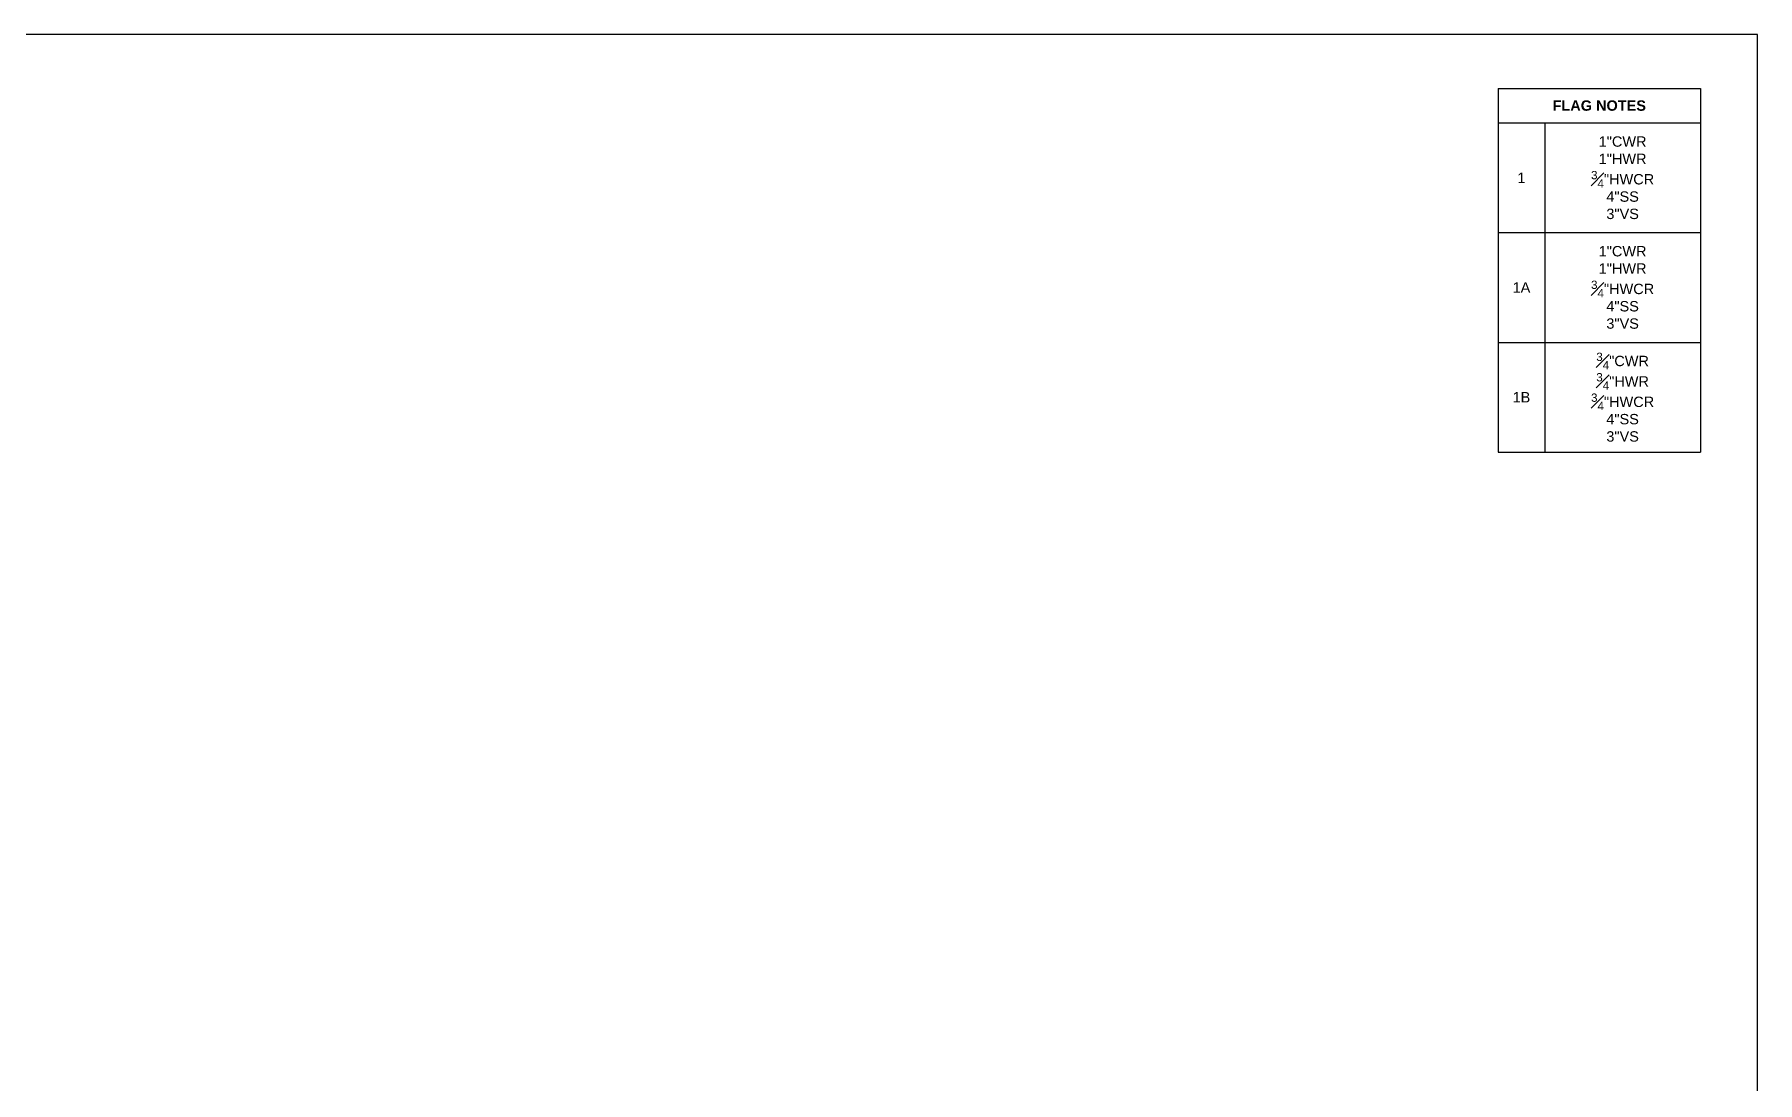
# Model space of a CAD drawing. Extents: x -3693 to 355, y -2748 to 2117.
# Drawn here: x -1638 to 355, y 905 to 2117 of the extents above; entities that cross this region are included whole.
import ezdxf

# ---------------------------------------------------------------- set-up
doc = ezdxf.new("R2010")
doc.units = 0
doc.header["$LTSCALE"] = 48
doc.header["$MEASUREMENT"] = 0
doc.layers.add('G-ANNO-TEXT', color=70, linetype='Continuous')
doc.styles.add('Arial', font='arial.ttf')
doc.styles.add('Arial Bold', font='arialbd.ttf')

msp = doc.modelspace()

# ---------------------------------------------------------------- linework, layer by layer
at = {"layer": 'DEFPOINTS'}
for p, q in [((354.6, 2117), (-3693.4, 2117)), ((354.6, -859), (354.6, 2117))]:
    msp.add_line(p, q, dxfattribs=at)
at = {"layer": 'G-ANNO-TEXT'}
for p, q in [((54.6, 2054.7), (288.6, 2054.7)), ((54.6, 2054.7), (54.6, 1634.2)), ((288.6, 2054.7), (288.6, 1634.2)), ((54.6, 2014.7), (288.6, 2014.7)), ((108.6, 2014.7), (108.6, 1634.2)), ((54.6, 1887.9), (288.6, 1887.9)), ((54.6, 1761), (288.6, 1761)), ((54.6, 1634.2), (288.6, 1634.2))]:
    msp.add_line(p, q, dxfattribs=at)

# ---------------------------------------------------------------- texts
at = {"layer": 'G-ANNO-TEXT', "char_height": 12, "attachment_point": 5}
for s, insert, width, style in [('FLAG NOTES', (171.6, 2034.7), 210, 'Arial Bold'), ('\\A1;1"CWR\\P1"HWR\\P{\\H0.8x;\\S3#4;}"HWCR\\P4"SS\\P3"VS', (198.6, 1951.3), 156, 'Arial'), ('1', (81.6, 1951.3), 30, 'Arial'), ('\\A1;1"CWR\\P1"HWR\\P{\\H0.8x;\\S3#4;}"HWCR\\P4"SS\\P3"VS', (198.6, 1824.5), 156, 'Arial'), ('1A', (81.6, 1824.5), 30, 'Arial'), ('\\A1;{\\H0.8x;\\S3#4;}"CWR\\P{\\H0.8x;\\S3#4;}"HWR\\P{\\H0.8x;\\S3#4;}"HWCR\\P4"SS\\P3"VS', (198.6, 1697.6), 156, 'Arial'), ('1B', (81.6, 1697.6), 30, 'Arial')]:
    msp.add_mtext(s, dxfattribs=dict(at, insert=insert, width=width, style=style))

doc.saveas('drawing.dxf')
